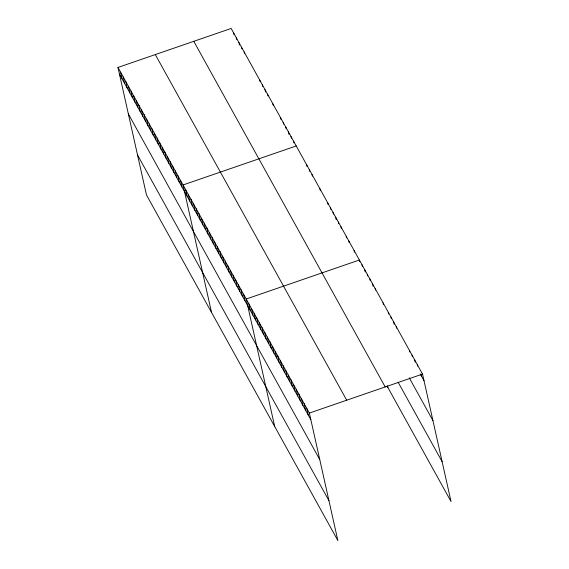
<?xml version="1.0" encoding="UTF-8"?>
<svg xmlns="http://www.w3.org/2000/svg" width="569" height="569" viewBox="0 0 569 569"><rect width="100%" height="100%" fill="white"/><g stroke="black" fill="none" stroke-linecap="round" stroke-linejoin="round"><path stroke-width="0.85" d="M117.961 67.448L309.365 413.073L337.858 540.55L146.461 194.925L117.961 67.448L231.142 28.45L422.539 374.075L451.039 501.552L387.119 386.138M296.221 145.963L183.04 184.961L211.533 312.438M309.365 413.073L422.539 374.075M420.263 373.925L424.026 380.711M409.253 377.816L432.938 420.591M398.136 382.24L442.12 461.672M193.794 41.317L385.192 386.948M155.316 54.581L346.713 400.206M119.447 74.084L310.845 419.709M128.359 113.964L319.757 459.588M137.549 155.045L328.946 500.67M421.024 374.302L421.394 375.96M417.276 364.573L417.646 366.23M414.645 359.821L415.199 362.311M412.013 355.063L412.383 356.727M409.381 350.312L409.751 351.976M396.223 326.549L396.593 328.213M393.592 321.798L394.146 324.287M390.96 317.047L391.33 318.704M388.328 312.296L388.698 313.953M383.065 302.793L383.435 304.451M375.17 288.533L375.54 290.19M372.539 283.782L373.093 286.271M369.907 279.03L370.277 280.688M367.275 274.279L367.645 275.937M364.644 269.521L365.198 272.01M362.012 264.77L362.382 266.434M359.75 261.676L359.38 260.019L246.199 299.017L274.692 426.494M387.51 385.867L387.873 387.496M354.117 250.516L354.487 252.174M348.854 241.007L349.224 242.671M346.222 236.256L346.592 237.92M340.959 226.754L341.329 228.411M338.327 222.002L338.697 223.66M335.696 217.251L336.251 219.734M333.064 212.493L333.434 214.157M330.433 207.742L330.802 209.406M327.801 202.991L328.171 204.648M319.906 188.737L320.276 190.395M312.011 174.477L312.381 176.134M309.38 169.726L309.749 171.383M306.748 164.974L307.118 166.632M293.618 141.261L293.988 142.919M291.015 136.56L291.385 138.224M288.412 131.859L288.967 134.348M285.809 127.157L286.179 128.822M283.206 122.463L283.575 124.12M280.602 117.762L280.972 119.419M272.793 103.658L273.163 105.315M267.586 94.255L267.956 95.919M264.983 89.553L265.538 92.043M262.38 84.859L262.75 86.516M259.777 80.158L260.147 81.815M244.158 51.95L244.528 53.614M241.555 47.255L241.925 48.913M238.952 42.554L239.506 45.043M236.348 37.853L236.718 39.51M233.745 33.151L234.115 34.809M306.727 408.322L308.213 414.957M304.095 403.57L305.581 410.206M301.463 398.819L302.95 405.455M298.832 394.061L300.318 400.704M296.2 389.31L297.687 395.946M293.568 384.559L295.055 391.195M290.937 379.808L292.423 386.443M288.305 375.056L289.792 381.692M285.674 370.305L287.16 376.941M283.042 365.547L284.528 372.19M280.41 360.796L281.897 367.432M277.779 356.045L279.265 362.681M275.147 351.293L276.634 357.929M272.515 346.542L274.002 353.178M269.884 341.791L271.37 348.427M267.252 337.033L268.739 343.676M264.621 332.282L266.107 338.918M261.989 327.531L263.475 334.167M259.357 322.779L260.844 329.415M256.726 318.028L258.212 324.664M254.094 313.277L255.581 319.913M251.462 308.519L252.949 315.162M248.831 303.768L250.317 310.404M243.568 294.265L245.054 300.901M240.936 289.514L242.422 296.15M238.304 284.763L239.791 291.399M235.673 280.005L237.159 286.648M233.041 275.254L234.528 281.89M230.409 270.503L231.896 277.139M227.778 265.751L229.264 272.387M225.146 261L226.633 267.636M222.515 256.249L224.001 262.885M219.883 251.491L221.369 258.134M217.251 246.74L218.738 253.376M214.62 241.989L216.106 248.625M211.988 237.237L213.475 243.873M209.356 232.486L210.843 239.122M206.725 227.735L208.211 234.371M204.093 222.977L205.58 229.62M201.462 218.226L202.948 224.862M198.83 213.475L200.316 220.111M196.198 208.723L197.685 215.359M193.567 203.972L195.053 210.608M190.935 199.221L192.422 205.857M188.303 194.463L189.79 201.106M185.672 189.712L187.158 196.348M180.437 180.259L181.924 186.895M177.834 175.558L179.32 182.194M175.231 170.856L176.717 177.5M172.627 166.155L174.114 172.798M170.024 161.461L171.511 168.097M167.421 156.76L168.908 163.395M164.818 152.058L166.304 158.694M162.215 147.357L163.701 153.993M159.612 142.655L161.098 149.291M157.008 137.954L158.495 144.59M154.405 133.253L155.892 139.896M151.802 128.551L153.289 135.194M149.199 123.857L150.685 130.493M146.596 119.156L148.082 125.792M143.993 114.454L145.479 121.09M141.389 109.753L142.876 116.389M138.786 105.052L140.273 111.688M136.183 100.35L137.67 106.986M133.58 95.649L135.066 102.285M130.977 90.948L132.463 97.591M128.374 86.253L129.86 92.889M125.77 81.552L127.257 88.188M123.167 76.851L124.654 83.487M120.564 72.149L122.05 78.785"/></g></svg>
